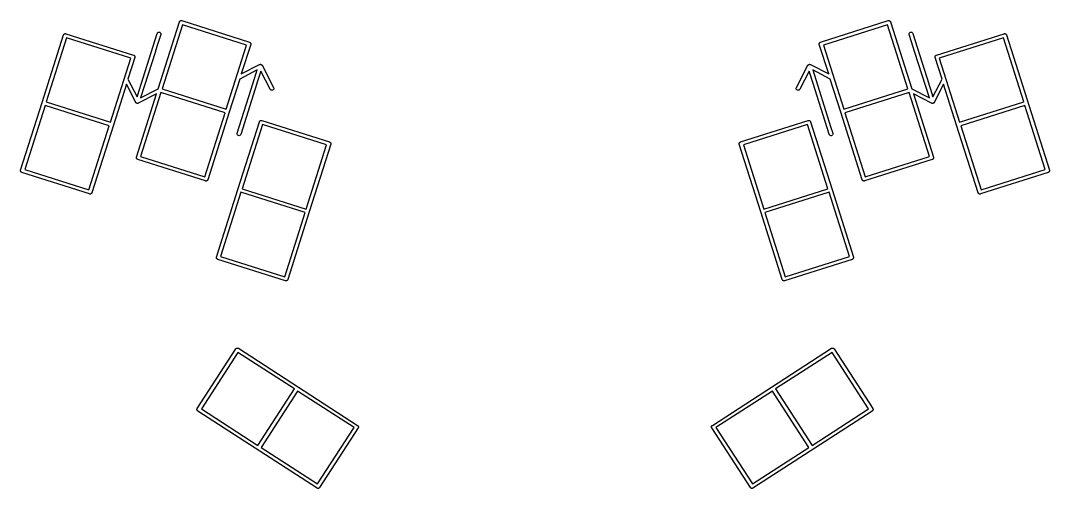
# Model space of a CAD drawing. Extents: x -11.2 to 9.7, y -8 to 9.9.
# Drawn here: x -11.17 to -0.32, y -7.97 to -3.03 of the extents above; entities that cross this region are included whole.
import ezdxf

# ---------------------------------------------------------------- set-up
doc = ezdxf.new("R2010")
doc.units = 0
doc.header["$MEASUREMENT"] = 0
doc.layers.add('BLACK', color=7, linetype='CONTINUOUS')

msp = doc.modelspace()

# ---------------------------------------------------------------- linework, layer by layer
at = {"layer": 'BLACK', "linetype": 'CONTINUOUS'}
for p, q in [((-9.48015, -3.03615), (-9.47892, -3.03562)), ((-9.47892, -3.03562), (-9.47747, -3.03545)), ((-9.47747, -3.03545), (-9.47605, -3.03508)), ((-9.47605, -3.03508), (-9.47471, -3.03511)), ((-9.47471, -3.03511), (-9.47338, -3.03495)), ((-9.47338, -3.03495), (-9.47194, -3.03519)), ((-9.47194, -3.03519), (-9.47047, -3.03524)), ((-9.47047, -3.03524), (-9.4692, -3.03565)), ((-9.4692, -3.03565), (-9.46787, -3.03587)), ((-2.0236, -3.0358), (-2.02227, -3.0356)), ((-2.02227, -3.0356), (-2.02099, -3.0352)), ((-2.02099, -3.0352), (-2.01953, -3.03517)), ((-2.01953, -3.03517), (-2.01808, -3.03495)), ((-2.01808, -3.03495), (-2.01675, -3.03513)), ((-2.01675, -3.03513), (-2.01541, -3.0351)), ((-2.01541, -3.0351), (-2.014, -3.03549)), ((-2.014, -3.03549), (-2.01255, -3.03568)), ((-2.01255, -3.03568), (-2.01132, -3.03623)), ((-9.71637, -3.7539), (-9.49259, -3.04868)), ((-9.46102, -3.07935), (-9.67536, -3.75482)), ((-9.49259, -3.04868), (-9.49252, -3.04845)), ((-9.49252, -3.04845), (-9.49192, -3.04725)), ((-9.49192, -3.04725), (-9.4915, -3.04597)), ((-9.4915, -3.04597), (-9.49068, -3.04476)), ((-9.49068, -3.04476), (-9.49003, -3.04346)), ((-9.49003, -3.04346), (-9.48912, -3.04247)), ((-9.48912, -3.04247), (-9.48836, -3.04136)), ((-9.48836, -3.04136), (-9.48723, -3.04043)), ((-9.48723, -3.04043), (-9.48624, -3.03936)), ((-9.48624, -3.03936), (-9.48509, -3.03867)), ((-9.48509, -3.03867), (-9.48405, -3.03781)), ((-9.48405, -3.03781), (-9.48271, -3.03724)), ((-9.48271, -3.03724), (-9.48145, -3.03649)), ((-9.48145, -3.03649), (-9.48015, -3.03615)), ((-9.46787, -3.03587), (-8.75488, -3.26212)), ((-8.78555, -3.29369), (-9.46102, -3.07935)), ((-2.73682, -3.26212), (-2.02383, -3.03587)), ((-2.03068, -3.07935), (-2.70615, -3.29369)), ((-1.81634, -3.75482), (-2.03068, -3.07935)), ((-2.02383, -3.03587), (-2.0236, -3.0358)), ((-2.01132, -3.03623), (-2.01003, -3.03658)), ((-2.01003, -3.03658), (-2.00878, -3.03735)), ((-2.00878, -3.03735), (-2.00745, -3.03794)), ((-2.00745, -3.03794), (-2.00642, -3.03881)), ((-2.00642, -3.03881), (-2.00528, -3.03951)), ((-2.00528, -3.03951), (-2.0043, -3.0406)), ((-2.0043, -3.0406), (-2.00318, -3.04154)), ((-2.00318, -3.04154), (-2.00244, -3.04266)), ((-2.00244, -3.04266), (-2.00154, -3.04365)), ((-2.00154, -3.04365), (-2.0009, -3.04497)), ((-2.0009, -3.04497), (-2.00009, -3.04619)), ((-2.00009, -3.04619), (-1.9997, -3.04747)), ((-1.9997, -3.04747), (-1.99911, -3.04868)), ((-1.99911, -3.04868), (-1.77533, -3.7539)), ((-10.9396, -3.89888), (-10.7133, -3.18589)), ((-10.6817, -3.21656), (-10.8961, -3.89203)), ((-10.7133, -3.18589), (-10.7132, -3.18566)), ((-10.7132, -3.18566), (-10.7126, -3.18446)), ((-10.7126, -3.18446), (-10.7122, -3.18318)), ((-10.7122, -3.18318), (-10.7114, -3.18197)), ((-10.7114, -3.18197), (-10.7108, -3.18066)), ((-10.7108, -3.18066), (-10.7098, -3.17968)), ((-10.7098, -3.17968), (-10.7091, -3.17857)), ((-10.7091, -3.17857), (-10.708, -3.17764)), ((-10.708, -3.17764), (-10.707, -3.17656)), ((-10.707, -3.17656), (-10.7058, -3.17587)), ((-10.7058, -3.17587), (-10.7048, -3.17502)), ((-10.7048, -3.17502), (-10.7034, -3.17445)), ((-10.7034, -3.17445), (-10.7022, -3.17369)), ((-10.7022, -3.17369), (-10.7009, -3.17336)), ((-10.7009, -3.17336), (-10.6996, -3.17283)), ((-10.6996, -3.17283), (-10.6982, -3.17265)), ((-10.6982, -3.17265), (-10.6968, -3.17228)), ((-10.6968, -3.17228), (-10.6954, -3.17232)), ((-10.6954, -3.17232), (-10.6941, -3.17216)), ((-10.6941, -3.17216), (-10.6927, -3.1724)), ((-10.6927, -3.1724), (-10.6912, -3.17245)), ((-10.6912, -3.17245), (-10.6899, -3.17286)), ((-10.6899, -3.17286), (-10.6886, -3.17308)), ((-10.6886, -3.17308), (-9.9756, -3.39933)), ((-10.0063, -3.4309), (-10.6817, -3.21656)), ((-9.89709, -3.70511), (-9.7274, -3.17037)), ((-9.7274, -3.17037), (-9.72733, -3.17014)), ((-9.72733, -3.17014), (-9.72532, -3.1661)), ((-9.72532, -3.1661), (-9.72484, -3.16514)), ((-9.72484, -3.16514), (-9.72105, -3.16104)), ((-9.68988, -3.18228), (-9.72306, -3.28684)), ((-9.72105, -3.16104), (-9.71626, -3.15817)), ((-9.71626, -3.15817), (-9.71086, -3.15676)), ((-9.71086, -3.15676), (-9.70529, -3.15692)), ((-9.70529, -3.15692), (-9.69998, -3.15864)), ((-9.69998, -3.15864), (-9.69536, -3.16179)), ((-9.69536, -3.16179), (-9.69182, -3.1661)), ((-9.69182, -3.1661), (-9.68962, -3.17123)), ((-9.68929, -3.17875), (-9.68988, -3.18228)), ((-9.68962, -3.17123), (-9.68896, -3.17677)), ((-9.68896, -3.17677), (-9.68929, -3.17875)), ((-1.80275, -3.17653), (-1.80202, -3.171)), ((-1.8019, -3.18205), (-1.80275, -3.17653)), ((-1.80202, -3.171), (-1.79976, -3.16589)), ((-1.80183, -3.18228), (-1.8019, -3.18205)), ((-1.79479, -3.20444), (-1.80183, -3.18228)), ((-1.79976, -3.16589), (-1.79616, -3.16162)), ((-1.79616, -3.16162), (-1.79151, -3.15854)), ((-1.74526, -3.36052), (-1.79479, -3.20444)), ((-1.79151, -3.15854), (-1.78618, -3.15688)), ((-1.78618, -3.15688), (-1.7806, -3.15679)), ((-1.7806, -3.15679), (-1.77522, -3.15827)), ((-1.77522, -3.15827), (-1.77046, -3.1612)), ((-1.77046, -3.1612), (-1.76673, -3.16534)), ((-1.76673, -3.16534), (-1.7643, -3.17037)), ((-1.7643, -3.17037), (-1.59603, -3.70064)), ((-1.5161, -3.39933), (-0.803106, -3.17308)), ((-0.809961, -3.21656), (-1.48543, -3.4309)), ((-0.59562, -3.89203), (-0.809961, -3.21656)), ((-0.803106, -3.17308), (-0.802876, -3.17301)), ((-0.802876, -3.17301), (-0.80155, -3.1728)), ((-0.80155, -3.1728), (-0.800267, -3.17241)), ((-0.800267, -3.17241), (-0.798805, -3.17238)), ((-0.798805, -3.17238), (-0.79736, -3.17216)), ((-0.79736, -3.17216), (-0.796029, -3.17233)), ((-0.796029, -3.17233), (-0.794687, -3.17231)), ((-0.794687, -3.17231), (-0.793277, -3.1727)), ((-0.793277, -3.1727), (-0.791827, -3.17289)), ((-0.791827, -3.17289), (-0.790599, -3.17343)), ((-0.790599, -3.17343), (-0.789305, -3.17379)), ((-0.789305, -3.17379), (-0.78806, -3.17456)), ((-0.78806, -3.17456), (-0.786722, -3.17515)), ((-0.786722, -3.17515), (-0.785696, -3.17601)), ((-0.785696, -3.17601), (-0.784553, -3.17672)), ((-0.784553, -3.17672), (-0.783574, -3.1778)), ((-0.783574, -3.1778), (-0.782456, -3.17875)), ((-0.782456, -3.17875), (-0.781714, -3.17986)), ((-0.781714, -3.17986), (-0.780814, -3.18086)), ((-0.780814, -3.18086), (-0.780179, -3.18218)), ((-0.780179, -3.18218), (-0.779371, -3.1834)), ((-0.779371, -3.1834), (-0.778973, -3.18468)), ((-0.778973, -3.18468), (-0.778389, -3.18589)), ((-0.778389, -3.18589), (-0.325891, -4.61188)), ((-9.74644, -3.36052), (-9.90175, -3.84997)), ((-9.74469, -3.35502), (-9.74644, -3.36052)), ((-9.74644, -3.36052), (-9.74644, -3.36052)), ((-9.72306, -3.28684), (-9.74469, -3.35502)), ((-8.99989, -3.96916), (-8.78555, -3.29369)), ((-8.74207, -3.28684), (-8.84082, -3.59804)), ((-8.75488, -3.26212), (-8.75465, -3.26219)), ((-8.75465, -3.26219), (-8.75345, -3.26279)), ((-8.75345, -3.26279), (-8.75217, -3.26321)), ((-8.75217, -3.26321), (-8.75096, -3.26403)), ((-8.75096, -3.26403), (-8.74965, -3.26468)), ((-8.74965, -3.26468), (-8.74867, -3.26559)), ((-8.74867, -3.26559), (-8.74756, -3.26635)), ((-8.74756, -3.26635), (-8.74663, -3.26748)), ((-8.74663, -3.26748), (-8.74555, -3.26847)), ((-8.74555, -3.26847), (-8.74486, -3.26962)), ((-8.74486, -3.26962), (-8.74401, -3.27066)), ((-8.74401, -3.27066), (-8.74344, -3.272)), ((-8.74344, -3.272), (-8.74268, -3.27326)), ((-8.74268, -3.27326), (-8.74234, -3.27456)), ((-8.74234, -3.27456), (-8.74182, -3.27579)), ((-8.74185, -3.28551), (-8.74207, -3.28684)), ((-8.74143, -3.28424), (-8.74185, -3.28551)), ((-8.74182, -3.27579), (-8.74164, -3.27724)), ((-8.74164, -3.27724), (-8.74127, -3.27866)), ((-8.74139, -3.28277), (-8.74143, -3.28424)), ((-8.74115, -3.28133), (-8.74139, -3.28277)), ((-8.74127, -3.27866), (-8.74131, -3.28)), ((-8.74131, -3.28), (-8.74115, -3.28133)), ((-2.75055, -3.28109), (-2.75038, -3.27976)), ((-2.75033, -3.28254), (-2.75055, -3.28109)), ((-2.7504, -3.27842), (-2.75001, -3.27701)), ((-2.75038, -3.27976), (-2.7504, -3.27842)), ((-2.75031, -3.284), (-2.75033, -3.28254)), ((-2.74991, -3.28528), (-2.75031, -3.284)), ((-2.75001, -3.27701), (-2.74982, -3.27556)), ((-2.7497, -3.28661), (-2.74991, -3.28528)), ((-2.74982, -3.27556), (-2.74928, -3.27433)), ((-2.74963, -3.28684), (-2.7497, -3.28661)), ((-2.65088, -3.59804), (-2.74963, -3.28684)), ((-2.74928, -3.27433), (-2.74892, -3.27304)), ((-2.74892, -3.27304), (-2.74816, -3.27179)), ((-2.74816, -3.27179), (-2.74757, -3.27045)), ((-2.74757, -3.27045), (-2.7467, -3.26943)), ((-2.7467, -3.26943), (-2.746, -3.26828)), ((-2.746, -3.26828), (-2.74491, -3.2673)), ((-2.74491, -3.2673), (-2.74397, -3.26619)), ((-2.74397, -3.26619), (-2.74285, -3.26544)), ((-2.74285, -3.26544), (-2.74185, -3.26455)), ((-2.74185, -3.26455), (-2.74053, -3.26391)), ((-2.74053, -3.26391), (-2.73932, -3.2631)), ((-2.73932, -3.2631), (-2.73803, -3.2627)), ((-2.73803, -3.2627), (-2.73682, -3.26212)), ((-2.70615, -3.29369), (-2.49181, -3.96916)), ((-1.58995, -3.84997), (-1.74526, -3.36052)), ((-1.74526, -3.36052), (-1.74526, -3.36052)), ((-10.2206, -4.10637), (-10.0063, -3.4309)), ((-9.96279, -3.42405), (-10.0353, -3.65269)), ((-9.9756, -3.39933), (-9.97537, -3.3994)), ((-9.97537, -3.3994), (-9.97417, -3.4)), ((-9.97417, -3.4), (-9.97289, -3.40041)), ((-9.97289, -3.40041), (-9.97168, -3.40124)), ((-9.97168, -3.40124), (-9.97038, -3.40189)), ((-9.97038, -3.40189), (-9.96939, -3.4028)), ((-9.96939, -3.4028), (-9.96828, -3.40356)), ((-9.96828, -3.40356), (-9.96735, -3.40469)), ((-9.96735, -3.40469), (-9.96628, -3.40568)), ((-9.96628, -3.40568), (-9.96559, -3.40683)), ((-9.96559, -3.40683), (-9.96473, -3.40787)), ((-9.96473, -3.40787), (-9.96416, -3.40921)), ((-9.96416, -3.40921), (-9.96341, -3.41046)), ((-9.96341, -3.41046), (-9.96307, -3.41176)), ((-9.96307, -3.41176), (-9.96254, -3.413)), ((-9.96257, -3.42272), (-9.96279, -3.42405)), ((-9.96216, -3.42144), (-9.96257, -3.42272)), ((-9.96254, -3.413), (-9.96237, -3.41445)), ((-9.96237, -3.41445), (-9.962, -3.41586)), ((-9.96211, -3.41998), (-9.96216, -3.42144)), ((-9.96187, -3.41854), (-9.96211, -3.41998)), ((-9.962, -3.41586), (-9.96203, -3.41721)), ((-9.96203, -3.41721), (-9.96187, -3.41854)), ((-1.52983, -3.4183), (-1.52966, -3.41697)), ((-1.52961, -3.41974), (-1.52983, -3.4183)), ((-1.52968, -3.41563), (-1.52929, -3.41422)), ((-1.52966, -3.41697), (-1.52968, -3.41563)), ((-1.52958, -3.42121), (-1.52961, -3.41974)), ((-1.52919, -3.42249), (-1.52958, -3.42121)), ((-1.52929, -3.41422), (-1.5291, -3.41277)), ((-1.52898, -3.42382), (-1.52919, -3.42249)), ((-1.5291, -3.41277), (-1.52856, -3.41154)), ((-1.52891, -3.42405), (-1.52898, -3.42382)), ((-1.45636, -3.65269), (-1.52891, -3.42405)), ((-1.52856, -3.41154), (-1.5282, -3.41024)), ((-1.5282, -3.41024), (-1.52743, -3.409)), ((-1.52743, -3.409), (-1.52684, -3.40766)), ((-1.52684, -3.40766), (-1.52598, -3.40664)), ((-1.52598, -3.40664), (-1.52527, -3.40549)), ((-1.52527, -3.40549), (-1.52419, -3.40451)), ((-1.52419, -3.40451), (-1.52324, -3.40339)), ((-1.52324, -3.40339), (-1.52213, -3.40265)), ((-1.52213, -3.40265), (-1.52113, -3.40175)), ((-1.52113, -3.40175), (-1.51981, -3.40112)), ((-1.51981, -3.40112), (-1.51859, -3.40031)), ((-1.51859, -3.40031), (-1.51731, -3.39991)), ((-1.51731, -3.39991), (-1.5161, -3.39933)), ((-1.48543, -3.4309), (-1.27109, -4.10637)), ((-8.67228, -3.55504), (-8.85766, -3.65111)), ((-8.84082, -3.59804), (-8.6482, -3.49822)), ((-8.68263, -3.58765), (-8.67228, -3.55504)), ((-8.63476, -3.56695), (-8.67564, -3.69579)), ((-8.6482, -3.49822), (-8.64799, -3.49811)), ((-8.64799, -3.49811), (-8.64735, -3.49789)), ((-8.64735, -3.49789), (-8.64677, -3.49755)), ((-8.64677, -3.49755), (-8.64612, -3.49738)), ((-8.64612, -3.49738), (-8.64552, -3.49707)), ((-8.64552, -3.49707), (-8.64408, -3.4968)), ((-8.64408, -3.4968), (-8.6427, -3.49633)), ((-8.6427, -3.49633), (-8.64202, -3.49631)), ((-8.64202, -3.49631), (-8.64137, -3.49614)), ((-8.64137, -3.49614), (-8.6407, -3.49616)), ((-8.6407, -3.49616), (-8.64004, -3.49603)), ((-8.64004, -3.49603), (-8.63858, -3.49617)), ((-8.63858, -3.49617), (-8.63712, -3.49611)), ((-8.63712, -3.49611), (-8.63647, -3.49628)), ((-8.63647, -3.49628), (-8.63579, -3.4963)), ((-8.63579, -3.4963), (-8.63515, -3.4965)), ((-8.63515, -3.4965), (-8.63448, -3.49657)), ((-8.53494, -3.75956), (-8.63476, -3.56695)), ((-8.63448, -3.49657), (-8.63312, -3.49711)), ((-8.63312, -3.49711), (-8.63171, -3.49747)), ((-8.63171, -3.49747), (-8.63112, -3.49781)), ((-8.63112, -3.49781), (-8.63048, -3.49802)), ((-8.63048, -3.49802), (-8.62993, -3.4984)), ((-8.62993, -3.4984), (-8.6293, -3.49865)), ((-8.6293, -3.49865), (-8.62815, -3.49955)), ((-8.62815, -3.49955), (-8.62689, -3.50029)), ((-8.62689, -3.50029), (-8.62643, -3.50078)), ((-8.62643, -3.50078), (-8.62587, -3.50116)), ((-8.62587, -3.50116), (-8.62544, -3.50168)), ((-8.62544, -3.50168), (-8.62491, -3.5021)), ((-8.62491, -3.5021), (-8.62406, -3.50329)), ((-8.62406, -3.50329), (-8.62306, -3.50435)), ((-8.62306, -3.50435), (-8.62275, -3.50495)), ((-8.62275, -3.50495), (-8.62232, -3.50547)), ((-8.62232, -3.50547), (-8.62206, -3.50609)), ((-8.62206, -3.50609), (-8.62167, -3.50664)), ((-8.62167, -3.50664), (-8.49998, -3.74145)), ((-2.99172, -3.74145), (-2.87003, -3.50664)), ((-2.85695, -3.56695), (-2.95677, -3.75956)), ((-2.87003, -3.50664), (-2.86992, -3.50642)), ((-2.86992, -3.50642), (-2.86952, -3.50588)), ((-2.86952, -3.50588), (-2.86925, -3.50526)), ((-2.86925, -3.50526), (-2.86882, -3.50475)), ((-2.86882, -3.50475), (-2.8685, -3.50415)), ((-2.8685, -3.50415), (-2.86749, -3.5031)), ((-2.86749, -3.5031), (-2.86662, -3.50192)), ((-2.86662, -3.50192), (-2.86609, -3.50151)), ((-2.86609, -3.50151), (-2.86565, -3.501)), ((-2.86565, -3.501), (-2.86509, -3.50063)), ((-2.86509, -3.50063), (-2.86462, -3.50014)), ((-2.86462, -3.50014), (-2.86335, -3.49942)), ((-2.86335, -3.49942), (-2.86219, -3.49853)), ((-2.86219, -3.49853), (-2.86156, -3.49829)), ((-2.86156, -3.49829), (-2.861, -3.49791)), ((-2.861, -3.49791), (-2.86036, -3.49771)), ((-2.86036, -3.49771), (-2.85977, -3.49738)), ((-2.85977, -3.49738), (-2.85835, -3.49704)), ((-2.85835, -3.49704), (-2.85699, -3.49651)), ((-2.85699, -3.49651), (-2.85632, -3.49646)), ((-2.81476, -3.6999), (-2.85695, -3.56695)), ((-2.85632, -3.49646), (-2.85567, -3.49626)), ((-2.85567, -3.49626), (-2.855, -3.49625)), ((-2.855, -3.49625), (-2.85434, -3.49609)), ((-2.85434, -3.49609), (-2.85288, -3.49617)), ((-2.85288, -3.49617), (-2.85143, -3.49604)), ((-2.85143, -3.49604), (-2.85077, -3.49618)), ((-2.85077, -3.49618), (-2.85009, -3.49616)), ((-2.85009, -3.49616), (-2.84944, -3.49634)), ((-2.84944, -3.49634), (-2.84877, -3.49638)), ((-2.84877, -3.49638), (-2.84739, -3.49686)), ((-2.84739, -3.49686), (-2.84596, -3.49715)), ((-2.84596, -3.49715), (-2.84536, -3.49746)), ((-2.84536, -3.49746), (-2.84471, -3.49764)), ((-2.84471, -3.49764), (-2.84414, -3.49799)), ((-2.84414, -3.49799), (-2.8435, -3.49822)), ((-2.8435, -3.49822), (-2.65088, -3.59804)), ((-2.63404, -3.65111), (-2.81942, -3.55504)), ((-2.81942, -3.55504), (-2.63038, -4.15077)), ((-10.0353, -3.65269), (-9.93928, -3.83806)), ((-8.85766, -3.65111), (-8.96832, -3.99983)), ((-8.74055, -3.77017), (-8.68263, -3.58765)), ((-2.52339, -3.99983), (-2.63404, -3.65111)), ((-1.55243, -3.83806), (-1.45636, -3.65269)), ((-10.0522, -3.70576), (-10.189, -4.13704)), ((-9.95236, -3.89837), (-10.0522, -3.70576)), ((-9.93283, -3.81776), (-9.89709, -3.70511)), ((-9.90175, -3.84997), (-9.71637, -3.7539)), ((-9.68727, -3.79235), (-9.90161, -4.46782)), ((-9.0118, -4.00669), (-9.68727, -3.79235)), ((-9.67536, -3.75482), (-8.99989, -3.96916)), ((-8.88416, -4.22274), (-8.74055, -3.77017)), ((-8.67694, -3.6999), (-8.84663, -4.23464)), ((-8.67564, -3.69579), (-8.67694, -3.6999)), ((-8.67694, -3.6999), (-8.67694, -3.6999)), ((-8.53169, -3.7641), (-8.53494, -3.75956)), ((-8.5273, -3.76755), (-8.53169, -3.7641)), ((-8.52212, -3.76963), (-8.5273, -3.76755)), ((-8.51657, -3.77017), (-8.52212, -3.76963)), ((-8.51108, -3.76913), (-8.51657, -3.77017)), ((-8.50611, -3.76659), (-8.51108, -3.76913)), ((-8.50205, -3.76276), (-8.50611, -3.76659)), ((-8.49923, -3.75795), (-8.50205, -3.76276)), ((-8.49998, -3.74145), (-8.49987, -3.74166)), ((-8.49987, -3.74166), (-8.4981, -3.74695)), ((-8.49788, -3.75253), (-8.49923, -3.75795)), ((-8.4981, -3.74695), (-8.49788, -3.75253)), ((-2.99385, -3.75229), (-2.99356, -3.74672)), ((-2.99256, -3.75772), (-2.99385, -3.75229)), ((-2.99356, -3.74672), (-2.99172, -3.74145)), ((-2.9898, -3.76257), (-2.99256, -3.75772)), ((-2.98579, -3.76645), (-2.9898, -3.76257)), ((-2.98085, -3.76905), (-2.98579, -3.76645)), ((-2.97538, -3.77016), (-2.98085, -3.76905)), ((-2.96981, -3.76969), (-2.97538, -3.77016)), ((-2.96461, -3.76767), (-2.96981, -3.76969)), ((-2.96018, -3.76428), (-2.96461, -3.76767)), ((-2.95688, -3.75978), (-2.96018, -3.76428)), ((-2.95677, -3.75956), (-2.95688, -3.75978)), ((-2.64527, -4.23402), (-2.81476, -3.6999)), ((-2.81476, -3.6999), (-2.81476, -3.6999)), ((-2.49181, -3.96916), (-1.81634, -3.75482)), ((-1.80444, -3.79235), (-2.4799, -4.00669)), ((-1.59009, -4.46782), (-1.80444, -3.79235)), ((-1.77533, -3.7539), (-1.58995, -3.84997)), ((-1.59603, -3.70064), (-1.59461, -3.70511)), ((-1.59461, -3.70511), (-1.59461, -3.70511)), ((-1.59461, -3.70511), (-1.57809, -3.7572)), ((-1.57809, -3.7572), (-1.55243, -3.83806)), ((-1.43952, -3.70576), (-1.53934, -3.89837)), ((-1.30266, -4.13704), (-1.43952, -3.70576)), ((-11.1658, -4.61188), (-10.9396, -3.89888)), ((-10.9396, -3.89888), (-10.9396, -3.89888)), ((-10.8961, -3.89203), (-10.2206, -4.10637)), ((-9.95197, -3.89892), (-9.95236, -3.89837)), ((-9.95171, -3.89954), (-9.95197, -3.89892)), ((-9.95128, -3.90006), (-9.95171, -3.89954)), ((-9.95097, -3.90066), (-9.95128, -3.90006)), ((-9.94997, -3.90173), (-9.95097, -3.90066)), ((-9.94912, -3.90292), (-9.94997, -3.90173)), ((-9.94859, -3.90333), (-9.94912, -3.90292)), ((-9.94509, -4.47467), (-9.73321, -3.80697)), ((-9.93928, -3.83806), (-9.93283, -3.81776)), ((-9.73321, -3.80697), (-9.92583, -3.90679)), ((-1.56587, -3.90679), (-1.75849, -3.80697)), ((-1.75849, -3.80697), (-1.54661, -4.47467)), ((-1.54188, -3.90191), (-1.54275, -3.90309)), ((-1.54087, -3.90086), (-1.54188, -3.90191)), ((-1.54055, -3.90026), (-1.54087, -3.90086)), ((-1.54012, -3.89975), (-1.54055, -3.90026)), ((-1.53985, -3.89913), (-1.54012, -3.89975)), ((-1.53945, -3.89859), (-1.53985, -3.89913)), ((-1.53934, -3.89837), (-1.53945, -3.89859)), ((-1.27109, -4.10637), (-0.59562, -3.89203)), ((-10.908, -3.92955), (-11.1223, -4.60502)), ((-10.2325, -4.1439), (-10.908, -3.92955)), ((-9.94816, -3.90385), (-9.94859, -3.90333)), ((-9.94761, -3.90423), (-9.94816, -3.90385)), ((-9.94714, -3.90472), (-9.94761, -3.90423)), ((-9.94588, -3.90546), (-9.94714, -3.90472)), ((-9.94473, -3.90636), (-9.94588, -3.90546)), ((-9.94411, -3.90661), (-9.94473, -3.90636)), ((-9.94355, -3.90699), (-9.94411, -3.90661)), ((-9.94291, -3.9072), (-9.94355, -3.90699)), ((-9.94233, -3.90754), (-9.94291, -3.9072)), ((-9.94091, -3.9079), (-9.94233, -3.90754)), ((-9.93955, -3.90844), (-9.94091, -3.9079)), ((-9.93888, -3.90851), (-9.93955, -3.90844)), ((-9.93824, -3.90871), (-9.93888, -3.90851)), ((-9.93757, -3.90873), (-9.93824, -3.90871)), ((-9.93691, -3.9089), (-9.93757, -3.90873)), ((-9.93545, -3.90884), (-9.93691, -3.9089)), ((-9.934, -3.90898), (-9.93545, -3.90884)), ((-9.93333, -3.90886), (-9.934, -3.90898)), ((-9.93266, -3.90888), (-9.93333, -3.90886)), ((-9.93201, -3.90871), (-9.93266, -3.90888)), ((-9.93134, -3.90868), (-9.93201, -3.90871)), ((-9.92995, -3.90821), (-9.93134, -3.90868)), ((-9.92851, -3.90794), (-9.92995, -3.90821)), ((-9.92791, -3.90763), (-9.92851, -3.90794)), ((-9.92726, -3.90746), (-9.92791, -3.90763)), ((-9.92668, -3.90712), (-9.92726, -3.90746)), ((-9.92604, -3.9069), (-9.92668, -3.90712)), ((-9.92583, -3.90679), (-9.92604, -3.9069)), ((-9.22614, -4.68216), (-9.0118, -4.00669)), ((-8.96832, -3.99983), (-9.19457, -4.71283)), ((-8.96832, -3.99983), (-8.96832, -3.99983)), ((-2.52338, -3.99983), (-2.52339, -3.99983)), ((-2.29714, -4.71283), (-2.52338, -3.99983)), ((-2.4799, -4.00669), (-2.26556, -4.68216)), ((-1.56524, -3.90702), (-1.56587, -3.90679)), ((-1.56466, -3.90737), (-1.56524, -3.90702)), ((-1.56401, -3.90755), (-1.56466, -3.90737)), ((-1.56342, -3.90786), (-1.56401, -3.90755)), ((-1.56198, -3.90815), (-1.56342, -3.90786)), ((-1.5606, -3.90863), (-1.56198, -3.90815)), ((-1.55993, -3.90867), (-1.5606, -3.90863)), ((-1.55928, -3.90885), (-1.55993, -3.90867)), ((-1.55861, -3.90884), (-1.55928, -3.90885)), ((-1.55795, -3.90897), (-1.55861, -3.90884)), ((-1.55649, -3.90885), (-1.55795, -3.90897)), ((-1.55503, -3.90892), (-1.55649, -3.90885)), ((-1.55437, -3.90876), (-1.55503, -3.90892)), ((-1.5537, -3.90875), (-1.55437, -3.90876)), ((-1.55306, -3.90855), (-1.5537, -3.90875)), ((-1.55239, -3.9085), (-1.55306, -3.90855)), ((-1.55102, -3.90797), (-1.55239, -3.9085)), ((-1.5496, -3.90763), (-1.55102, -3.90797)), ((-1.54901, -3.9073), (-1.5496, -3.90763)), ((-1.54837, -3.9071), (-1.54901, -3.9073)), ((-1.54781, -3.90673), (-1.54837, -3.9071)), ((-1.54718, -3.90648), (-1.54781, -3.90673)), ((-1.54602, -3.90559), (-1.54718, -3.90648)), ((-1.54475, -3.90487), (-1.54602, -3.90559)), ((-1.54428, -3.90439), (-1.54475, -3.90487)), ((-1.54372, -3.90401), (-1.54428, -3.90439)), ((-1.54328, -3.9035), (-1.54372, -3.90401)), ((-1.54275, -3.90309), (-1.54328, -3.9035)), ((-0.583713, -3.92955), (-1.25918, -4.1439)), ((-0.369371, -4.60502), (-0.583713, -3.92955)), ((-8.87559, -4.81404), (-8.64935, -4.10105)), ((-8.64935, -4.10105), (-8.64927, -4.10082)), ((-8.64927, -4.10082), (-8.64867, -4.09962)), ((-8.64867, -4.09962), (-8.64826, -4.09834)), ((-8.64826, -4.09834), (-8.64744, -4.09713)), ((-8.64744, -4.09713), (-8.64679, -4.09582)), ((-8.64679, -4.09582), (-8.64587, -4.09484)), ((-8.64587, -4.09484), (-8.64512, -4.09373)), ((-8.64512, -4.09373), (-8.64399, -4.0928)), ((-8.64399, -4.0928), (-8.643, -4.09173)), ((-8.643, -4.09173), (-8.64184, -4.09104)), ((-8.64184, -4.09104), (-8.64081, -4.09018)), ((-8.64081, -4.09018), (-8.63946, -4.08961)), ((-8.63946, -4.08961), (-8.63821, -4.08886)), ((-8.63821, -4.08886), (-8.63691, -4.08852)), ((-8.63691, -4.08852), (-8.63568, -4.08799)), ((-8.63568, -4.08799), (-8.63422, -4.08781)), ((-8.63422, -4.08781), (-8.63281, -4.08744)), ((-8.63281, -4.08744), (-8.63147, -4.08748)), ((-8.63147, -4.08748), (-8.63013, -4.08732)), ((-8.63013, -4.08732), (-8.62869, -4.08756)), ((-8.62869, -4.08756), (-8.62723, -4.08761)), ((-8.62723, -4.08761), (-8.62595, -4.08802)), ((-8.62595, -4.08802), (-8.62463, -4.08824)), ((-8.62463, -4.08824), (-7.91163, -4.31449)), ((-3.58007, -4.31449), (-2.86707, -4.08824)), ((-2.86707, -4.08824), (-2.86684, -4.08817)), ((-2.86684, -4.08817), (-2.86552, -4.08796)), ((-2.86552, -4.08796), (-2.86423, -4.08757)), ((-2.86423, -4.08757), (-2.86277, -4.08754)), ((-2.86277, -4.08754), (-2.86133, -4.08732)), ((-2.86133, -4.08732), (-2.86, -4.0875)), ((-2.86, -4.0875), (-2.85865, -4.08747)), ((-2.85865, -4.08747), (-2.85724, -4.08786)), ((-2.85724, -4.08786), (-2.85579, -4.08805)), ((-2.85579, -4.08805), (-2.85457, -4.08859)), ((-2.85457, -4.08859), (-2.85327, -4.08895)), ((-2.85327, -4.08895), (-2.85203, -4.08972)), ((-2.85203, -4.08972), (-2.85069, -4.09031)), ((-2.85069, -4.09031), (-2.84966, -4.09117)), ((-2.84966, -4.09117), (-2.84852, -4.09188)), ((-2.84852, -4.09188), (-2.84754, -4.09296)), ((-2.84754, -4.09296), (-2.84642, -4.09391)), ((-2.84642, -4.09391), (-2.84568, -4.09503)), ((-2.84568, -4.09503), (-2.84478, -4.09602)), ((-2.84478, -4.09602), (-2.84415, -4.09734)), ((-2.84415, -4.09734), (-2.84334, -4.09856)), ((-2.84334, -4.09856), (-2.84294, -4.09984)), ((-2.84294, -4.09984), (-2.84236, -4.10105)), ((-2.84236, -4.10105), (-2.61611, -4.81404)), ((-10.4469, -4.81937), (-10.2325, -4.1439)), ((-10.189, -4.13704), (-10.4153, -4.85004)), ((-10.189, -4.13704), (-10.189, -4.13704)), ((-8.88507, -4.22824), (-8.8842, -4.22297)), ((-8.88441, -4.23378), (-8.88507, -4.22824)), ((-8.8842, -4.22297), (-8.88416, -4.22274)), ((-8.61777, -4.13172), (-8.83211, -4.80719)), ((-7.9423, -4.34606), (-8.61777, -4.13172)), ((-2.87393, -4.13172), (-3.5494, -4.34606)), ((-2.65959, -4.80719), (-2.87393, -4.13172)), ((-2.63038, -4.15077), (-2.60755, -4.22274)), ((-2.60755, -4.22274), (-2.60747, -4.22297)), ((-2.60747, -4.22297), (-2.60662, -4.22848)), ((-1.07641, -4.85004), (-1.30266, -4.13704)), ((-1.25918, -4.1439), (-1.04484, -4.81937)), ((-8.88222, -4.23892), (-8.88441, -4.23378)), ((-8.87867, -4.24323), (-8.88222, -4.23892)), ((-8.87406, -4.24637), (-8.87867, -4.24323)), ((-8.86875, -4.24809), (-8.87406, -4.24637)), ((-8.86317, -4.24825), (-8.86875, -4.24809)), ((-8.85777, -4.24684), (-8.86317, -4.24825)), ((-8.85298, -4.24397), (-8.85777, -4.24684)), ((-8.84919, -4.23987), (-8.85298, -4.24397)), ((-8.84671, -4.23487), (-8.84919, -4.23987)), ((-8.84663, -4.23464), (-8.84671, -4.23487)), ((-7.91163, -4.31449), (-7.9114, -4.31456)), ((-7.9114, -4.31456), (-7.9102, -4.31516)), ((-7.9102, -4.31516), (-7.90893, -4.31558)), ((-7.90893, -4.31558), (-7.90772, -4.3164)), ((-7.90772, -4.3164), (-7.90641, -4.31705)), ((-7.90641, -4.31705), (-7.90542, -4.31796)), ((-7.90542, -4.31796), (-7.90431, -4.31872)), ((-7.90431, -4.31872), (-7.90338, -4.31985)), ((-7.90338, -4.31985), (-7.90231, -4.32084)), ((-7.90231, -4.32084), (-7.90162, -4.32199)), ((-7.90162, -4.32199), (-7.90077, -4.32303)), ((-7.90077, -4.32303), (-7.90019, -4.32437)), ((-7.90019, -4.32437), (-7.89944, -4.32563)), ((-7.89944, -4.32563), (-7.8991, -4.32692)), ((-7.8991, -4.32692), (-7.89857, -4.32816)), ((-7.89819, -4.3366), (-7.8986, -4.33788)), ((-7.89857, -4.32816), (-7.8984, -4.32961)), ((-7.8984, -4.32961), (-7.89803, -4.33103)), ((-7.89815, -4.33514), (-7.89819, -4.3366)), ((-7.89791, -4.3337), (-7.89815, -4.33514)), ((-7.89803, -4.33103), (-7.89807, -4.33237)), ((-7.89807, -4.33237), (-7.89791, -4.3337)), ((-3.5938, -4.33346), (-3.59362, -4.33213)), ((-3.59358, -4.33491), (-3.5938, -4.33346)), ((-3.59364, -4.33079), (-3.59326, -4.32938)), ((-3.59362, -4.33213), (-3.59364, -4.33079)), ((-3.59355, -4.33637), (-3.59358, -4.33491)), ((-3.59315, -4.33765), (-3.59355, -4.33637)), ((-3.59326, -4.32938), (-3.59307, -4.32793)), ((-3.59307, -4.32793), (-3.59252, -4.3267)), ((-3.59252, -4.3267), (-3.59217, -4.3254)), ((-3.59217, -4.3254), (-3.5914, -4.32416)), ((-3.5914, -4.32416), (-3.59081, -4.32282)), ((-3.59081, -4.32282), (-3.58994, -4.3218)), ((-3.58994, -4.3218), (-3.58924, -4.32065)), ((-3.58924, -4.32065), (-3.58815, -4.31967)), ((-3.58815, -4.31967), (-3.58721, -4.31856)), ((-3.58721, -4.31856), (-3.58609, -4.31781)), ((-3.58609, -4.31781), (-3.5851, -4.31691)), ((-3.5851, -4.31691), (-3.58378, -4.31628)), ((-3.58378, -4.31628), (-3.58256, -4.31547)), ((-3.58256, -4.31547), (-3.58128, -4.31507)), ((-3.58128, -4.31507), (-3.58007, -4.31449)), ((-2.64507, -4.23464), (-2.64527, -4.23402)), ((-2.64265, -4.23967), (-2.64507, -4.23464)), ((-2.63944, -4.24323), (-2.64265, -4.23967)), ((-2.63891, -4.24381), (-2.63944, -4.24323)), ((-2.63416, -4.24674), (-2.63891, -4.24381)), ((-2.62877, -4.24822), (-2.63416, -4.24674)), ((-2.62319, -4.24813), (-2.62877, -4.24822)), ((-2.61786, -4.24647), (-2.62319, -4.24813)), ((-2.61321, -4.24339), (-2.61786, -4.24647)), ((-2.60961, -4.23912), (-2.61321, -4.24339)), ((-2.60736, -4.23402), (-2.60961, -4.23912)), ((-2.60662, -4.22848), (-2.60736, -4.23402)), ((-8.15665, -5.02153), (-7.9423, -4.34606)), ((-7.89882, -4.33921), (-8.12507, -5.0522)), ((-7.8986, -4.33788), (-7.89882, -4.33921)), ((-3.59295, -4.33898), (-3.59315, -4.33765)), ((-3.59288, -4.33921), (-3.59295, -4.33898)), ((-3.36663, -5.0522), (-3.59288, -4.33921)), ((-3.5494, -4.34606), (-3.33506, -5.02153)), ((-9.946, -4.48018), (-9.94576, -4.47873)), ((-9.94584, -4.48151), (-9.946, -4.48018)), ((-9.94588, -4.48285), (-9.94584, -4.48151)), ((-9.94551, -4.48427), (-9.94588, -4.48285)), ((-9.94576, -4.47873), (-9.94572, -4.47727)), ((-9.94572, -4.47727), (-9.94531, -4.476)), ((-9.94534, -4.48572), (-9.94551, -4.48427)), ((-9.94481, -4.48695), (-9.94534, -4.48572)), ((-9.94531, -4.476), (-9.94509, -4.47467)), ((-9.94447, -4.48825), (-9.94481, -4.48695)), ((-9.94372, -4.48951), (-9.94447, -4.48825)), ((-9.94315, -4.49085), (-9.94372, -4.48951)), ((-9.94229, -4.49189), (-9.94315, -4.49085)), ((-9.9416, -4.49304), (-9.94229, -4.49189)), ((-9.94053, -4.49403), (-9.9416, -4.49304)), ((-9.9396, -4.49516), (-9.94053, -4.49403)), ((-9.93849, -4.49592), (-9.9396, -4.49516)), ((-9.9375, -4.49683), (-9.93849, -4.49592)), ((-9.9362, -4.49748), (-9.9375, -4.49683)), ((-9.93499, -4.4983), (-9.9362, -4.49748)), ((-9.93371, -4.49872), (-9.93499, -4.4983)), ((-9.93251, -4.49931), (-9.93371, -4.49872)), ((-9.93228, -4.49939), (-9.93251, -4.49931)), ((-9.21928, -4.72564), (-9.93228, -4.49939)), ((-9.90161, -4.46782), (-9.22614, -4.68216)), ((-1.55942, -4.49939), (-2.27242, -4.72564)), ((-2.26556, -4.68216), (-1.59009, -4.46782)), ((-1.55821, -4.49881), (-1.55942, -4.49939)), ((-1.55693, -4.49841), (-1.55821, -4.49881)), ((-1.55571, -4.4976), (-1.55693, -4.49841)), ((-1.5544, -4.49696), (-1.55571, -4.4976)), ((-1.5534, -4.49606), (-1.5544, -4.49696)), ((-1.55228, -4.49532), (-1.5534, -4.49606)), ((-1.55134, -4.4942), (-1.55228, -4.49532)), ((-1.55025, -4.49322), (-1.55134, -4.4942)), ((-1.54955, -4.49208), (-1.55025, -4.49322)), ((-1.54868, -4.49106), (-1.54955, -4.49208)), ((-1.54809, -4.48972), (-1.54868, -4.49106)), ((-1.54732, -4.48847), (-1.54809, -4.48972)), ((-1.54697, -4.48718), (-1.54732, -4.48847)), ((-1.54643, -4.48595), (-1.54697, -4.48718)), ((-1.54661, -4.47467), (-1.54654, -4.4749)), ((-1.54654, -4.4749), (-1.54634, -4.47623)), ((-1.54623, -4.4845), (-1.54643, -4.48595)), ((-1.54634, -4.47623), (-1.54594, -4.47751)), ((-1.54585, -4.48309), (-1.54623, -4.4845)), ((-1.54594, -4.47751), (-1.54592, -4.47897)), ((-1.54592, -4.47897), (-1.54569, -4.48042)), ((-1.54569, -4.48042), (-1.54587, -4.48175)), ((-1.54587, -4.48175), (-1.54585, -4.48309)), ((-11.1667, -4.61738), (-11.1665, -4.61594)), ((-11.1666, -4.61872), (-11.1667, -4.61738)), ((-11.1666, -4.62006), (-11.1666, -4.61872)), ((-11.1662, -4.62147), (-11.1666, -4.62006)), ((-11.1665, -4.61594), (-11.1664, -4.61448)), ((-11.1664, -4.61448), (-11.166, -4.6132)), ((-11.1661, -4.62293), (-11.1662, -4.62147)), ((-11.1655, -4.62416), (-11.1661, -4.62293)), ((-11.166, -4.6132), (-11.1658, -4.61188)), ((-11.1652, -4.62546), (-11.1655, -4.62416)), ((-11.1644, -4.62671), (-11.1652, -4.62546)), ((-11.1639, -4.62806), (-11.1644, -4.62671)), ((-11.163, -4.6291), (-11.1639, -4.62806)), ((-11.1623, -4.63025), (-11.163, -4.6291)), ((-11.1613, -4.63124), (-11.1623, -4.63025)), ((-11.1603, -4.63237), (-11.1613, -4.63124)), ((-11.1592, -4.63312), (-11.1603, -4.63237)), ((-11.1582, -4.63404), (-11.1592, -4.63312)), ((-11.1569, -4.63469), (-11.1582, -4.63404)), ((-11.1557, -4.63551), (-11.1569, -4.63469)), ((-11.1544, -4.63592), (-11.1557, -4.63551)), ((-11.1532, -4.63652), (-11.1544, -4.63592)), ((-11.153, -4.6366), (-11.1532, -4.63652)), ((-10.44, -4.86285), (-11.153, -4.6366)), ((-11.1223, -4.60502), (-10.4469, -4.81937)), ((-0.338701, -4.6366), (-1.0517, -4.86285)), ((-1.04484, -4.81937), (-0.369371, -4.60502)), ((-0.337491, -4.63601), (-0.338701, -4.6366)), ((-0.336209, -4.63561), (-0.337491, -4.63601)), ((-0.334991, -4.63481), (-0.336209, -4.63561)), ((-0.333674, -4.63417), (-0.334991, -4.63481)), ((-0.332677, -4.63327), (-0.333674, -4.63417)), ((-0.331558, -4.63253), (-0.332677, -4.63327)), ((-0.330615, -4.63141), (-0.331558, -4.63253)), ((-0.32953, -4.63043), (-0.330615, -4.63141)), ((-0.328825, -4.62929), (-0.32953, -4.63043)), ((-0.32796, -4.62826), (-0.328825, -4.62929)), ((-0.327369, -4.62693), (-0.32796, -4.62826)), ((-0.326601, -4.62568), (-0.327369, -4.62693)), ((-0.326246, -4.62439), (-0.326601, -4.62568)), ((-0.325703, -4.62316), (-0.326246, -4.62439)), ((-0.325891, -4.61188), (-0.32582, -4.61211)), ((-0.32582, -4.61211), (-0.325616, -4.61344)), ((-0.325511, -4.62171), (-0.325703, -4.62316)), ((-0.325616, -4.61344), (-0.325218, -4.61472)), ((-0.325124, -4.6203), (-0.325511, -4.62171)), ((-0.325218, -4.61472), (-0.325193, -4.61618)), ((-0.325193, -4.61618), (-0.324971, -4.61763)), ((-0.324971, -4.61763), (-0.325147, -4.61896)), ((-0.325147, -4.61896), (-0.325124, -4.6203)), ((-9.21796, -4.72586), (-9.21928, -4.72564)), ((-9.21668, -4.72627), (-9.21796, -4.72586)), ((-9.21522, -4.72631), (-9.21668, -4.72627)), ((-9.21378, -4.72655), (-9.21522, -4.72631)), ((-9.21245, -4.72639), (-9.21378, -4.72655)), ((-9.2111, -4.72643), (-9.21245, -4.72639)), ((-9.20969, -4.72606), (-9.2111, -4.72643)), ((-9.20824, -4.72589), (-9.20969, -4.72606)), ((-9.207, -4.72536), (-9.20824, -4.72589)), ((-9.2057, -4.72502), (-9.207, -4.72536)), ((-9.20445, -4.72427), (-9.2057, -4.72502)), ((-9.2031, -4.7237), (-9.20445, -4.72427)), ((-9.20207, -4.72284), (-9.2031, -4.7237)), ((-9.20092, -4.72215), (-9.20207, -4.72284)), ((-9.19992, -4.72108), (-9.20092, -4.72215)), ((-9.19879, -4.72015), (-9.19992, -4.72108)), ((-9.19804, -4.71904), (-9.19879, -4.72015)), ((-9.19713, -4.71805), (-9.19804, -4.71904)), ((-9.19648, -4.71675), (-9.19713, -4.71805)), ((-9.19565, -4.71554), (-9.19648, -4.71675)), ((-9.19524, -4.71426), (-9.19565, -4.71554)), ((-9.19464, -4.71306), (-9.19524, -4.71426)), ((-9.19457, -4.71283), (-9.19464, -4.71306)), ((-2.29655, -4.71404), (-2.29714, -4.71283)), ((-2.29615, -4.71532), (-2.29655, -4.71404)), ((-2.29535, -4.71654), (-2.29615, -4.71532)), ((-2.29471, -4.71786), (-2.29535, -4.71654)), ((-2.29381, -4.71885), (-2.29471, -4.71786)), ((-2.29307, -4.71997), (-2.29381, -4.71885)), ((-2.29195, -4.72091), (-2.29307, -4.71997)), ((-2.29097, -4.722), (-2.29195, -4.72091)), ((-2.28983, -4.7227), (-2.29097, -4.722)), ((-2.2888, -4.72357), (-2.28983, -4.7227)), ((-2.28747, -4.72416), (-2.2888, -4.72357)), ((-2.28622, -4.72493), (-2.28747, -4.72416)), ((-2.28493, -4.72528), (-2.28622, -4.72493)), ((-2.2837, -4.72583), (-2.28493, -4.72528)), ((-2.28225, -4.72602), (-2.2837, -4.72583)), ((-2.28084, -4.7264), (-2.28225, -4.72602)), ((-2.2795, -4.72638), (-2.28084, -4.7264)), ((-2.27816, -4.72656), (-2.2795, -4.72638)), ((-2.27672, -4.72634), (-2.27816, -4.72656)), ((-2.27526, -4.72631), (-2.27672, -4.72634)), ((-2.27398, -4.72591), (-2.27526, -4.72631)), ((-2.27265, -4.72571), (-2.27398, -4.72591)), ((-2.27242, -4.72564), (-2.27265, -4.72571)), ((-10.4387, -4.86307), (-10.44, -4.86285)), ((-10.4374, -4.86348), (-10.4387, -4.86307)), ((-10.4359, -4.86352), (-10.4374, -4.86348)), ((-10.4345, -4.86376), (-10.4359, -4.86352)), ((-10.4332, -4.8636), (-10.4345, -4.86376)), ((-10.4318, -4.86364), (-10.4332, -4.8636)), ((-10.4304, -4.86327), (-10.4318, -4.86364)), ((-10.429, -4.8631), (-10.4304, -4.86327)), ((-10.4277, -4.86257), (-10.429, -4.8631)), ((-10.4264, -4.86223), (-10.4277, -4.86257)), ((-10.4252, -4.86148), (-10.4264, -4.86223)), ((-10.4238, -4.8609), (-10.4252, -4.86148)), ((-10.4228, -4.86005), (-10.4238, -4.8609)), ((-10.4216, -4.85936), (-10.4228, -4.86005)), ((-10.4206, -4.85829), (-10.4216, -4.85936)), ((-10.4195, -4.85736), (-10.4206, -4.85829)), ((-10.4188, -4.85625), (-10.4195, -4.85736)), ((-10.4178, -4.85526), (-10.4188, -4.85625)), ((-10.4172, -4.85395), (-10.4178, -4.85526)), ((-10.4164, -4.85274), (-10.4172, -4.85395)), ((-10.416, -4.85147), (-10.4164, -4.85274)), ((-10.4154, -4.85027), (-10.416, -4.85147)), ((-10.4153, -4.85004), (-10.4154, -4.85027)), ((-9.10184, -5.52704), (-8.87559, -4.81405)), ((-8.84402, -4.84472), (-9.05836, -5.52019)), ((-8.87559, -4.81405), (-8.87559, -4.81404)), ((-8.16855, -5.05906), (-8.84402, -4.84472)), ((-8.83211, -4.80719), (-8.15665, -5.02153)), ((-3.33506, -5.02153), (-2.65959, -4.80719)), ((-2.64768, -4.84472), (-3.32315, -5.05906)), ((-2.43334, -5.52019), (-2.64768, -4.84472)), ((-2.61611, -4.81404), (-2.61611, -4.81404)), ((-2.61611, -4.81404), (-2.38986, -5.52704)), ((-1.07583, -4.85125), (-1.07641, -4.85004)), ((-1.07543, -4.85253), (-1.07583, -4.85125)), ((-1.07462, -4.85375), (-1.07543, -4.85253)), ((-1.07399, -4.85506), (-1.07462, -4.85375)), ((-1.07309, -4.85606), (-1.07399, -4.85506)), ((-1.07235, -4.85718), (-1.07309, -4.85606)), ((-1.07123, -4.85812), (-1.07235, -4.85718)), ((-1.07025, -4.85921), (-1.07123, -4.85812)), ((-1.06911, -4.85991), (-1.07025, -4.85921)), ((-1.06808, -4.86078), (-1.06911, -4.85991)), ((-1.06674, -4.86137), (-1.06808, -4.86078)), ((-1.0655, -4.86214), (-1.06674, -4.86137)), ((-1.0642, -4.86249), (-1.0655, -4.86214)), ((-1.06298, -4.86303), (-1.0642, -4.86249)), ((-1.06153, -4.86323), (-1.06298, -4.86303)), ((-1.06012, -4.86361), (-1.06153, -4.86323)), ((-1.05877, -4.86359), (-1.06012, -4.86361)), ((-1.05744, -4.86377), (-1.05877, -4.86359)), ((-1.056, -4.86354), (-1.05744, -4.86377)), ((-1.05453, -4.86352), (-1.056, -4.86354)), ((-1.05325, -4.86312), (-1.05453, -4.86352)), ((-1.05193, -4.86292), (-1.05325, -4.86312)), ((-1.0517, -4.86285), (-1.05193, -4.86292)), ((-8.38289, -5.73453), (-8.16855, -5.05906)), ((-8.12507, -5.0522), (-8.35132, -5.7652)), ((-3.14038, -5.7652), (-3.36663, -5.0522)), ((-3.32315, -5.05906), (-3.10881, -5.73453)), ((-9.10248, -5.52964), (-9.10206, -5.52836)), ((-9.10206, -5.52836), (-9.10184, -5.52704)), ((-9.05836, -5.52019), (-8.38289, -5.73453)), ((-3.10881, -5.73453), (-2.43334, -5.52019)), ((-2.38986, -5.52704), (-2.38979, -5.52727)), ((-2.38979, -5.52727), (-2.38958, -5.5286)), ((-2.38958, -5.5286), (-2.38918, -5.52988)), ((-9.10276, -5.53255), (-9.10252, -5.5311)), ((-9.1026, -5.53388), (-9.10276, -5.53255)), ((-9.10264, -5.53522), (-9.1026, -5.53388)), ((-9.10227, -5.53664), (-9.10264, -5.53522)), ((-9.10252, -5.5311), (-9.10248, -5.52964)), ((-9.1021, -5.53809), (-9.10227, -5.53664)), ((-9.10157, -5.53932), (-9.1021, -5.53809)), ((-9.10123, -5.54062), (-9.10157, -5.53932)), ((-9.10048, -5.54188), (-9.10123, -5.54062)), ((-9.0999, -5.54322), (-9.10048, -5.54188)), ((-9.09905, -5.54426), (-9.0999, -5.54322)), ((-9.09836, -5.54541), (-9.09905, -5.54426)), ((-9.09728, -5.5464), (-9.09836, -5.54541)), ((-9.09636, -5.54753), (-9.09728, -5.5464)), ((-9.09525, -5.54829), (-9.09636, -5.54753)), ((-9.09426, -5.5492), (-9.09525, -5.54829)), ((-9.09295, -5.54985), (-9.09426, -5.5492)), ((-9.09174, -5.55067), (-9.09295, -5.54985)), ((-9.09047, -5.55109), (-9.09174, -5.55067)), ((-9.08926, -5.55168), (-9.09047, -5.55109)), ((-9.08903, -5.55176), (-9.08926, -5.55168)), ((-8.37604, -5.77801), (-9.08903, -5.55176)), ((-2.40267, -5.55176), (-3.11566, -5.77801)), ((-2.40146, -5.55117), (-2.40267, -5.55176)), ((-2.40018, -5.55078), (-2.40146, -5.55117)), ((-2.39896, -5.54997), (-2.40018, -5.55078)), ((-2.39764, -5.54933), (-2.39896, -5.54997)), ((-2.39664, -5.54843), (-2.39764, -5.54933)), ((-2.39553, -5.54769), (-2.39664, -5.54843)), ((-2.39458, -5.54657), (-2.39553, -5.54769)), ((-2.3935, -5.54559), (-2.39458, -5.54657)), ((-2.39279, -5.54445), (-2.3935, -5.54559)), ((-2.39193, -5.54342), (-2.39279, -5.54445)), ((-2.39134, -5.54209), (-2.39193, -5.54342)), ((-2.39057, -5.54084), (-2.39134, -5.54209)), ((-2.39021, -5.53955), (-2.39057, -5.54084)), ((-2.38967, -5.53832), (-2.39021, -5.53955)), ((-2.38948, -5.53687), (-2.38967, -5.53832)), ((-2.38909, -5.53546), (-2.38948, -5.53687)), ((-2.38918, -5.52988), (-2.38916, -5.53134)), ((-2.38916, -5.53134), (-2.38894, -5.53279)), ((-2.38894, -5.53279), (-2.38911, -5.53412)), ((-2.38911, -5.53412), (-2.38909, -5.53546)), ((-8.37471, -5.77823), (-8.37604, -5.77801)), ((-8.37344, -5.77864), (-8.37471, -5.77823)), ((-8.37198, -5.77868), (-8.37344, -5.77864)), ((-8.37053, -5.77892), (-8.37198, -5.77868)), ((-8.3692, -5.77876), (-8.37053, -5.77892)), ((-8.36786, -5.7788), (-8.3692, -5.77876)), ((-8.36644, -5.77843), (-8.36786, -5.7788)), ((-8.36499, -5.77826), (-8.36644, -5.77843)), ((-8.36376, -5.77773), (-8.36499, -5.77826)), ((-8.36246, -5.77739), (-8.36376, -5.77773)), ((-8.3612, -5.77664), (-8.36246, -5.77739)), ((-8.35986, -5.77606), (-8.3612, -5.77664)), ((-8.35882, -5.77521), (-8.35986, -5.77606)), ((-8.35767, -5.77452), (-8.35882, -5.77521)), ((-8.35668, -5.77345), (-8.35767, -5.77452)), ((-8.35555, -5.77252), (-8.35668, -5.77345)), ((-8.35479, -5.77141), (-8.35555, -5.77252)), ((-8.35388, -5.77042), (-8.35479, -5.77141)), ((-8.35323, -5.76911), (-8.35388, -5.77042)), ((-8.35241, -5.76791), (-8.35323, -5.76911)), ((-8.35199, -5.76663), (-8.35241, -5.76791)), ((-8.3514, -5.76543), (-8.35199, -5.76663)), ((-8.35132, -5.7652), (-8.3514, -5.76543)), ((-3.1398, -5.76641), (-3.14038, -5.7652)), ((-3.1394, -5.76769), (-3.1398, -5.76641)), ((-3.13859, -5.76891), (-3.1394, -5.76769)), ((-3.13795, -5.77022), (-3.13859, -5.76891)), ((-3.13706, -5.77122), (-3.13795, -5.77022)), ((-3.13631, -5.77234), (-3.13706, -5.77122)), ((-3.1352, -5.77328), (-3.13631, -5.77234)), ((-3.13422, -5.77437), (-3.1352, -5.77328)), ((-3.13307, -5.77507), (-3.13422, -5.77437)), ((-3.13205, -5.77594), (-3.13307, -5.77507)), ((-3.13071, -5.77653), (-3.13205, -5.77594)), ((-3.12946, -5.7773), (-3.13071, -5.77653)), ((-3.12817, -5.77765), (-3.12946, -5.7773)), ((-3.12694, -5.77819), (-3.12817, -5.77765)), ((-3.12549, -5.77839), (-3.12694, -5.77819)), ((-3.12408, -5.77877), (-3.12549, -5.77839)), ((-3.12274, -5.77875), (-3.12408, -5.77877)), ((-3.12141, -5.77893), (-3.12274, -5.77875)), ((-3.11996, -5.7787), (-3.12141, -5.77893)), ((-3.1185, -5.77868), (-3.11996, -5.7787)), ((-3.11722, -5.77828), (-3.1185, -5.77868)), ((-3.11589, -5.77808), (-3.11722, -5.77828)), ((-3.11566, -5.77801), (-3.11589, -5.77808)), ((-9.30476, -7.12347), (-8.89851, -6.49537)), ((-8.89851, -6.49537), (-8.89838, -6.49516)), ((-8.89838, -6.49516), (-8.89748, -6.49416)), ((-8.89748, -6.49416), (-8.89675, -6.49304)), ((-8.89675, -6.49304), (-8.89563, -6.49209)), ((-8.89563, -6.49209), (-8.89466, -6.491)), ((-8.89466, -6.491), (-8.89352, -6.49029)), ((-8.89352, -6.49029), (-8.8925, -6.48942)), ((-8.8925, -6.48942), (-8.89117, -6.48882)), ((-8.89117, -6.48882), (-8.88992, -6.48805)), ((-8.88992, -6.48805), (-8.88863, -6.48768)), ((-8.88863, -6.48768), (-8.88741, -6.48713)), ((-8.88741, -6.48713), (-8.88596, -6.48693)), ((-8.88596, -6.48693), (-8.88455, -6.48654)), ((-8.88455, -6.48654), (-8.88321, -6.48655)), ((-8.88321, -6.48655), (-8.88188, -6.48637)), ((-8.88188, -6.48637), (-8.88043, -6.48659)), ((-8.88043, -6.48659), (-8.87897, -6.4866)), ((-8.87897, -6.4866), (-8.87769, -6.48699)), ((-8.87769, -6.48699), (-8.87636, -6.48719)), ((-8.87636, -6.48719), (-8.87503, -6.4878)), ((-8.87503, -6.4878), (-8.87363, -6.48823)), ((-8.87363, -6.48823), (-8.87251, -6.48897)), ((-8.87251, -6.48897), (-8.87129, -6.48953)), ((-8.87129, -6.48953), (-7.61508, -7.30202)), ((-3.87662, -7.30202), (-2.62041, -6.48953)), ((-2.62041, -6.48953), (-2.62021, -6.4894)), ((-2.62021, -6.4894), (-2.61899, -6.48885)), ((-2.61899, -6.48885), (-2.61785, -6.48813)), ((-2.61785, -6.48813), (-2.61645, -6.48772)), ((-2.61645, -6.48772), (-2.61511, -6.48712)), ((-2.61511, -6.48712), (-2.61378, -6.48694)), ((-2.61378, -6.48694), (-2.6125, -6.48657)), ((-2.6125, -6.48657), (-2.61103, -6.48657)), ((-2.61103, -6.48657), (-2.60958, -6.48637)), ((-2.60958, -6.48637), (-2.60826, -6.48657)), ((-2.60826, -6.48657), (-2.60691, -6.48657)), ((-2.60691, -6.48657), (-2.60551, -6.48698)), ((-2.60551, -6.48698), (-2.60406, -6.4872)), ((-2.60406, -6.4872), (-2.60285, -6.48777)), ((-2.60285, -6.48777), (-2.60156, -6.48814)), ((-2.60156, -6.48814), (-2.60033, -6.48893)), ((-2.60033, -6.48893), (-2.599, -6.48955)), ((-2.599, -6.48955), (-2.59799, -6.49043)), ((-2.59799, -6.49043), (-2.59686, -6.49116)), ((-2.59686, -6.49116), (-2.5959, -6.49226)), ((-2.5959, -6.49226), (-2.5948, -6.49322)), ((-2.5948, -6.49322), (-2.59408, -6.49435)), ((-2.59408, -6.49435), (-2.59319, -6.49537)), ((-2.59319, -6.49537), (-2.18695, -7.12347)), ((-8.87614, -6.53328), (-9.26101, -7.12832)), ((-8.2811, -6.91814), (-8.87614, -6.53328)), ((-2.61556, -6.53328), (-3.21061, -6.91814)), ((-2.2307, -7.12832), (-2.61556, -6.53328)), ((-8.66596, -7.51319), (-8.2811, -6.91814)), ((-3.21061, -6.91814), (-2.82574, -7.51319)), ((-8.24804, -6.93952), (-8.6329, -7.53457)), ((-7.65299, -7.32439), (-8.24804, -6.93952)), ((-3.24366, -6.93952), (-3.83871, -7.32439)), ((-2.8588, -7.53457), (-3.24366, -6.93952)), ((-9.30791, -7.13406), (-9.3077, -7.13261)), ((-9.30773, -7.13539), (-9.30791, -7.13406)), ((-9.30774, -7.13673), (-9.30773, -7.13539)), ((-9.30735, -7.13814), (-9.30774, -7.13673)), ((-9.3077, -7.13261), (-9.30768, -7.13115)), ((-9.30768, -7.13115), (-9.30729, -7.12987)), ((-9.30715, -7.13959), (-9.30735, -7.13814)), ((-9.30729, -7.12987), (-9.30709, -7.12854)), ((-9.3066, -7.14081), (-9.30715, -7.13959)), ((-9.30709, -7.12854), (-9.30648, -7.12721)), ((-9.30624, -7.1421), (-9.3066, -7.14081)), ((-9.30648, -7.12721), (-9.30605, -7.12581)), ((-9.30546, -7.14335), (-9.30624, -7.1421)), ((-9.30605, -7.12581), (-9.30532, -7.12469)), ((-9.30486, -7.14468), (-9.30546, -7.14335)), ((-9.30532, -7.12469), (-9.30476, -7.12347)), ((-9.30399, -7.1457), (-9.30486, -7.14468)), ((-9.30328, -7.14684), (-9.30399, -7.1457)), ((-9.30219, -7.14781), (-9.30328, -7.14684)), ((-9.30124, -7.14893), (-9.30219, -7.14781)), ((-9.30012, -7.14966), (-9.30124, -7.14893)), ((-9.29912, -7.15056), (-9.30012, -7.14966)), ((-9.29892, -7.15069), (-9.29912, -7.15056)), ((-8.04271, -7.96318), (-9.29892, -7.15069)), ((-9.26101, -7.12832), (-8.66596, -7.51319)), ((-2.19278, -7.15069), (-3.44899, -7.96318)), ((-2.82574, -7.51319), (-2.2307, -7.12832)), ((-2.19177, -7.14981), (-2.19278, -7.15069)), ((-2.19064, -7.14908), (-2.19177, -7.14981)), ((-2.18968, -7.14798), (-2.19064, -7.14908)), ((-2.18858, -7.14702), (-2.18968, -7.14798)), ((-2.18785, -7.14589), (-2.18858, -7.14702)), ((-2.18697, -7.14488), (-2.18785, -7.14589)), ((-2.18635, -7.14356), (-2.18697, -7.14488)), ((-2.18695, -7.12347), (-2.18682, -7.12367)), ((-2.18682, -7.12367), (-2.18627, -7.1249)), ((-2.18556, -7.14232), (-2.18635, -7.14356)), ((-2.18627, -7.1249), (-2.18555, -7.12603)), ((-2.18519, -7.14104), (-2.18556, -7.14232)), ((-2.18555, -7.12603), (-2.18514, -7.12743)), ((-2.18462, -7.13982), (-2.18519, -7.14104)), ((-2.18514, -7.12743), (-2.18454, -7.12877)), ((-2.1844, -7.13837), (-2.18462, -7.13982)), ((-2.18454, -7.12877), (-2.18436, -7.1301)), ((-2.18399, -7.13697), (-2.1844, -7.13837)), ((-2.18436, -7.1301), (-2.18399, -7.13139)), ((-2.18399, -7.13139), (-2.18399, -7.13285)), ((-2.18399, -7.13285), (-2.18379, -7.1343)), ((-2.18379, -7.1343), (-2.18399, -7.13563)), ((-2.18399, -7.13563), (-2.18399, -7.13697)), ((-8.03786, -7.91944), (-7.65299, -7.32439)), ((-7.60924, -7.32924), (-8.01549, -7.95735)), ((-7.61508, -7.30202), (-7.61488, -7.30215)), ((-7.61488, -7.30215), (-7.61388, -7.30305)), ((-7.61388, -7.30305), (-7.61276, -7.30378)), ((-7.61276, -7.30378), (-7.61181, -7.3049)), ((-7.61181, -7.3049), (-7.61072, -7.30587)), ((-7.61072, -7.30587), (-7.61001, -7.30701)), ((-7.61001, -7.30701), (-7.60913, -7.30803)), ((-7.60868, -7.32802), (-7.60924, -7.32924)), ((-7.60913, -7.30803), (-7.60854, -7.30937)), ((-7.60795, -7.3269), (-7.60868, -7.32802)), ((-7.60854, -7.30937), (-7.60776, -7.31061)), ((-7.60752, -7.3255), (-7.60795, -7.3269)), ((-7.60776, -7.31061), (-7.6074, -7.3119)), ((-7.60691, -7.32417), (-7.60752, -7.3255)), ((-7.6074, -7.3119), (-7.60685, -7.31312)), ((-7.60671, -7.32285), (-7.60691, -7.32417)), ((-7.60685, -7.31312), (-7.60665, -7.31457)), ((-7.60632, -7.32156), (-7.60671, -7.32285)), ((-7.60665, -7.31457), (-7.60626, -7.31598)), ((-7.6063, -7.3201), (-7.60632, -7.32156)), ((-7.60609, -7.31865), (-7.6063, -7.3201)), ((-7.60626, -7.31598), (-7.60627, -7.31732)), ((-7.60627, -7.31732), (-7.60609, -7.31865)), ((-3.88561, -7.31841), (-3.88541, -7.31708)), ((-3.88542, -7.31986), (-3.88561, -7.31841)), ((-3.88542, -7.32132), (-3.88542, -7.31986)), ((-3.88504, -7.32261), (-3.88542, -7.32132)), ((-3.88541, -7.31574), (-3.885, -7.31434)), ((-3.88541, -7.31708), (-3.88541, -7.31574)), ((-3.88486, -7.32394), (-3.88504, -7.32261)), ((-3.885, -7.31434), (-3.88478, -7.31289)), ((-3.88427, -7.32528), (-3.88486, -7.32394)), ((-3.88478, -7.31289), (-3.88422, -7.31168)), ((-3.88386, -7.32668), (-3.88427, -7.32528)), ((-3.88422, -7.31168), (-3.88384, -7.31039)), ((-3.88314, -7.32781), (-3.88386, -7.32668)), ((-3.88384, -7.31039), (-3.88305, -7.30916)), ((-3.88259, -7.32904), (-3.88314, -7.32781)), ((-3.88305, -7.30916), (-3.88244, -7.30783)), ((-3.88246, -7.32924), (-3.88259, -7.32904)), ((-3.47621, -7.95735), (-3.88246, -7.32924)), ((-3.88244, -7.30783), (-3.88155, -7.30682)), ((-3.88155, -7.30682), (-3.88083, -7.30569)), ((-3.88083, -7.30569), (-3.87973, -7.30473)), ((-3.87973, -7.30473), (-3.87876, -7.30363)), ((-3.87876, -7.30363), (-3.87763, -7.3029)), ((-3.87763, -7.3029), (-3.87662, -7.30202)), ((-3.83871, -7.32439), (-3.45384, -7.91944)), ((-8.6329, -7.53457), (-8.03786, -7.91944)), ((-3.45384, -7.91944), (-2.8588, -7.53457)), ((-8.04149, -7.96375), (-8.04271, -7.96318)), ((-8.04037, -7.96448), (-8.04149, -7.96375)), ((-8.03897, -7.96491), (-8.04037, -7.96448)), ((-8.03764, -7.96552), (-8.03897, -7.96491)), ((-8.03631, -7.96572), (-8.03764, -7.96552)), ((-8.03503, -7.96611), (-8.03631, -7.96572)), ((-8.03357, -7.96613), (-8.03503, -7.96611)), ((-8.03212, -7.96634), (-8.03357, -7.96613)), ((-8.03079, -7.96616), (-8.03212, -7.96634)), ((-8.02945, -7.96617), (-8.03079, -7.96616)), ((-8.02804, -7.96578), (-8.02945, -7.96617)), ((-8.02659, -7.96558), (-8.02804, -7.96578)), ((-8.02537, -7.96503), (-8.02659, -7.96558)), ((-8.02407, -7.96467), (-8.02537, -7.96503)), ((-8.02283, -7.96389), (-8.02407, -7.96467)), ((-8.0215, -7.96329), (-8.02283, -7.96389)), ((-8.02048, -7.96242), (-8.0215, -7.96329)), ((-8.01934, -7.96171), (-8.02048, -7.96242)), ((-8.01837, -7.96062), (-8.01934, -7.96171)), ((-8.01725, -7.95967), (-8.01837, -7.96062)), ((-8.01652, -7.95855), (-8.01725, -7.95967)), ((-8.01562, -7.95755), (-8.01652, -7.95855)), ((-8.01549, -7.95735), (-8.01562, -7.95755)), ((-3.47533, -7.95836), (-3.47621, -7.95735)), ((-3.47461, -7.95949), (-3.47533, -7.95836)), ((-3.47351, -7.96045), (-3.47461, -7.95949)), ((-3.47255, -7.96156), (-3.47351, -7.96045)), ((-3.47142, -7.96228), (-3.47255, -7.96156)), ((-3.4704, -7.96316), (-3.47142, -7.96228)), ((-3.46908, -7.96378), (-3.4704, -7.96316)), ((-3.46785, -7.96457), (-3.46908, -7.96378)), ((-3.46656, -7.96495), (-3.46785, -7.96457)), ((-3.46534, -7.96551), (-3.46656, -7.96495)), ((-3.46389, -7.96573), (-3.46534, -7.96551)), ((-3.46249, -7.96614), (-3.46389, -7.96573)), ((-3.46115, -7.96614), (-3.46249, -7.96614)), ((-3.45982, -7.96634), (-3.46115, -7.96614)), ((-3.45837, -7.96614), (-3.45982, -7.96634)), ((-3.45691, -7.96614), (-3.45837, -7.96614)), ((-3.45562, -7.96577), (-3.45691, -7.96614)), ((-3.45429, -7.96559), (-3.45562, -7.96577)), ((-3.45296, -7.96499), (-3.45429, -7.96559)), ((-3.45155, -7.96458), (-3.45296, -7.96499)), ((-3.45042, -7.96386), (-3.45155, -7.96458)), ((-3.44919, -7.96331), (-3.45042, -7.96386)), ((-3.44899, -7.96318), (-3.44919, -7.96331))]:
    msp.add_line(p, q, dxfattribs=at)

doc.saveas('drawing.dxf')
